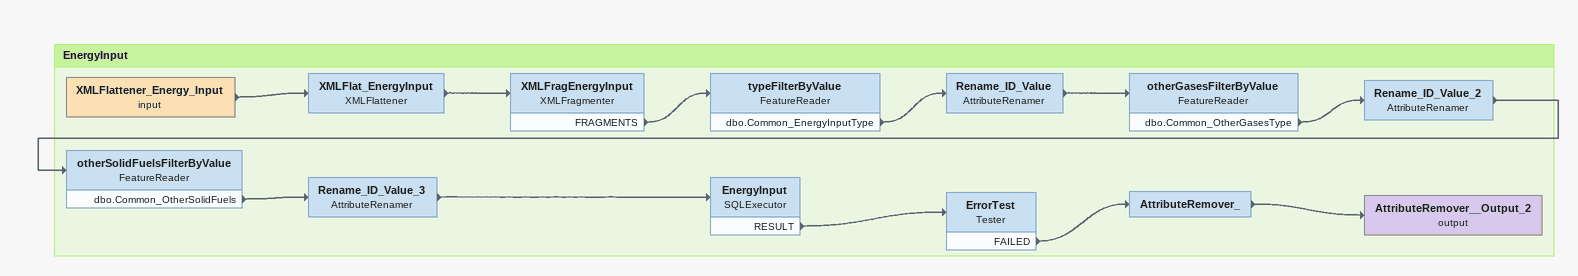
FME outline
Bookmark: EnergyInput
XMLFlattener_Energy_Input (input)
    -> XMLFlat_EnergyInput
XMLFlat_EnergyInput: XMLFlattener
    -> XMLFragEnergyInput
XMLFragEnergyInput: XMLFragmenter
    FRAGMENTS -> typeFilterByValue
typeFilterByValue: FeatureReader
    dbo.Common_EnergyInputType -> Rename_ID_Value
Rename_ID_Value: AttributeRenamer
    -> otherGasesFilterByValue
otherGasesFilterByValue: FeatureReader
    dbo.Common_OtherGasesType -> Rename_ID_Value_2
Rename_ID_Value_2: AttributeRenamer
    -> otherSolidFuelsFilterByValue
otherSolidFuelsFilterByValue: FeatureReader
    dbo.Common_OtherSolidFuels -> Rename_ID_Value_3
Rename_ID_Value_3: AttributeRenamer
    -> EnergyInput
EnergyInput: SQLExecutor
    RESULT -> ErrorTest
ErrorTest: Tester
    FAILED -> AttributeRemover_
AttributeRemover_
    -> AttributeRemover__Output_2 (output)
AttributeRemover__Output_2 (output)
